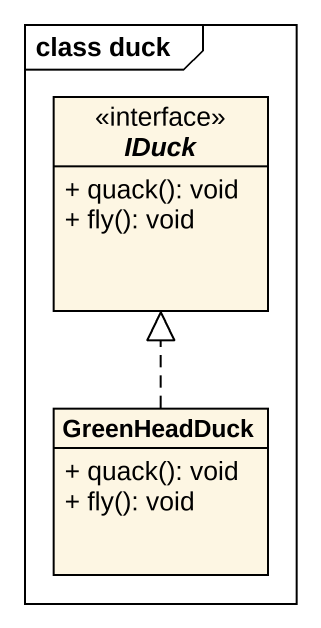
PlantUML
@startuml
mainframe class duck
hide circle
hide empty members
skinparam classAttributeIconSize 0
interface IDuck {
  + quack(): void
  + fly(): void
}
class GreenHeadDuck {
  + quack(): void
  + fly(): void
}
GreenHeadDuck .up.|> IDuck
@enduml
